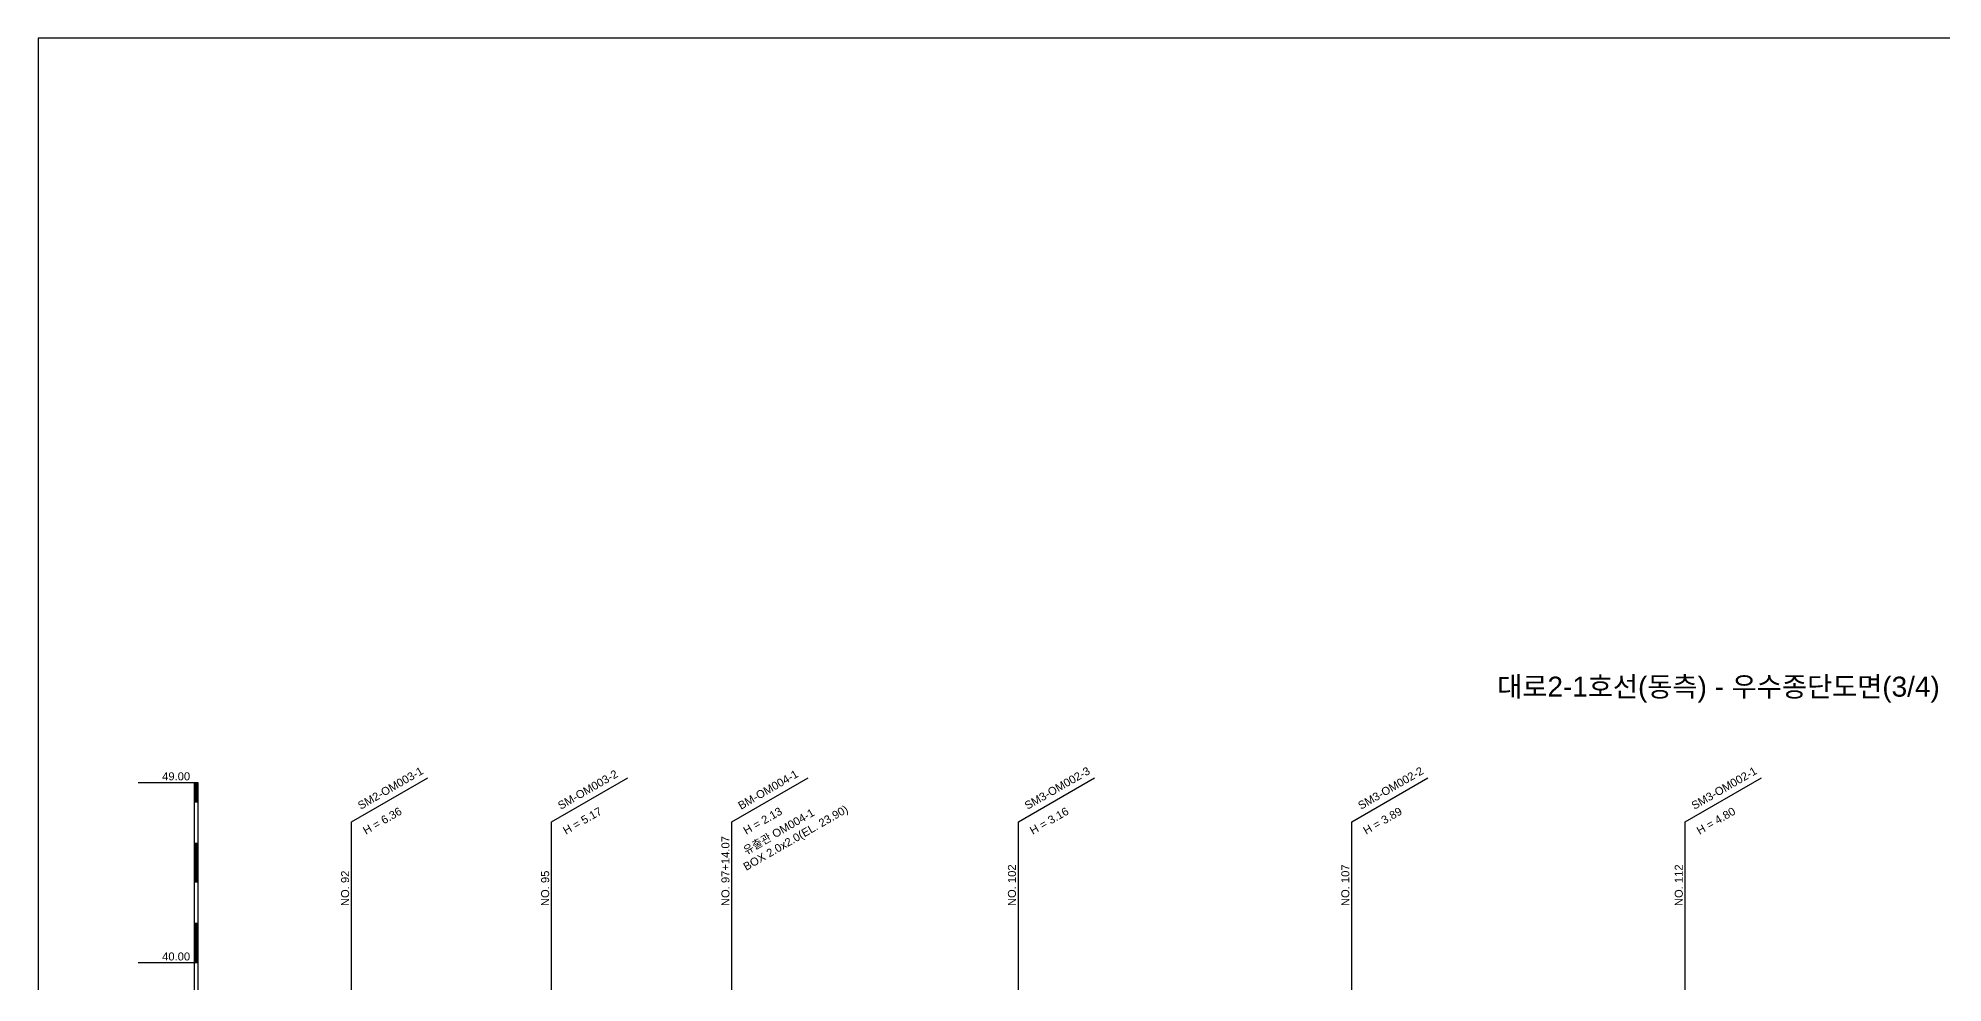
# Model space of a CAD drawing. Header units: millimetres. Extents: x -7351 to 135086, y 1419 to 5643.
# Drawn here: x 77290.4 to 77766.4, y 1777 to 2013 of the extents above; entities that cross this region are included whole.
import ezdxf
from ezdxf.enums import TextEntityAlignment as Align

# ---------------------------------------------------------------- set-up
doc = ezdxf.new("R2010")
doc.units = ezdxf.units.MM
for name, color, linetype in [('KZ_종단_깃발', 7, 'Continuous'), ('KZ_종단_노선명', 7, 'Continuous'), ('KZ_종단_도각', 7, 'Continuous'), ('KZ_종단_폴대', 7, 'Continuous')]:
    doc.layers.add(name, color=color, linetype=linetype)
doc.styles.get("Standard").update_dxf_attribs({"font": 'arial.ttf'})

msp = doc.modelspace()

# ---------------------------------------------------------------- linework, layer by layer
at = {"layer": 'KZ_종단_깃발'}
for p, q in [((77368.69, 1817.23), (77387.75, 1828.23)), ((77418.69, 1817.23), (77437.75, 1828.23)), ((77463.75, 1817.23), (77482.8, 1828.23)), ((77535.36, 1817.23), (77554.41, 1828.23)), ((77618.69, 1817.23), (77637.75, 1828.23)), ((77702.03, 1817.23), (77721.08, 1828.23)), ((77368.69, 1587.04), (77368.69, 1817.23)), ((77418.69, 1587.04), (77418.69, 1817.23)), ((77463.75, 1587.04), (77463.75, 1817.23)), ((77535.36, 1587.04), (77535.36, 1817.23)), ((77618.69, 1587.04), (77618.69, 1817.23)), ((77702.03, 1587.04), (77702.03, 1817.23))]:
    msp.add_line(p, q, dxfattribs=at)
at = {"layer": 'KZ_종단_도각'}
msp.add_lwpolyline([(77290.36, 1419.04), (78131.36, 1419.04), (78131.36, 2013.04), (77290.36, 2013.04)], close=True, dxfattribs=at)
at = {"layer": 'KZ_종단_폴대'}
for p, q in [((77330.36, 1827.04), (77315.36, 1827.04)), ((77330.36, 1782.04), (77315.36, 1782.04))]:
    msp.add_line(p, q, dxfattribs=at)
for points in [[(77329.86, 1822.04, 1, 1, 0), (77329.86, 1827.04, 1, 1, 0)], [(77329.86, 1802.04, 1, 1, 0), (77329.86, 1812.04, 1, 1, 0)], [(77329.86, 1782.04, 1, 1, 0), (77329.86, 1792.04, 1, 1, 0)]]:
    msp.add_lwpolyline(points, format="xyseb", dxfattribs=at)
msp.add_lwpolyline([(77330.36, 1587.04), (77330.36, 1827.04), (77329.36, 1827.04), (77329.36, 1587.04), (77330.36, 1587.04)], dxfattribs=at)

# ---------------------------------------------------------------- texts
at = {"layer": 'KZ_종단_깃발'}
for s, rotation, p in [('SM2-OM003-1', 30, (77371.29, 1819.73)), ('SM-OM003-2', 30, (77421.29, 1819.73)), ('BM-OM004-1', 30, (77466.35, 1819.73)), ('SM3-OM002-3', 30, (77537.96, 1819.73)), ('SM3-OM002-2', 30, (77621.29, 1819.73)), ('SM3-OM002-1', 30, (77704.62, 1819.73)), ('NO. 97+14.07', 90, (77463.75, 1796.23)), ('NO. 92', 90, (77368.69, 1796.23)), ('NO. 95', 90, (77418.69, 1796.23)), ('NO. 102', 90, (77535.36, 1796.23)), ('NO. 107', 90, (77618.69, 1796.23)), ('NO. 112', 90, (77702.03, 1796.23))]:
    msp.add_text(s, height=2, rotation=rotation, dxfattribs=at).set_placement(p, align=Align.BOTTOM_LEFT)
for s, p in [('H = 6.36', (77371.29, 1815.73)), ('H = 5.17', (77421.29, 1815.73)), ('BOX 2.0x2.0(EL. 23.90)', (77466.35, 1806.73)), ('H = 2.13', (77466.35, 1815.73)), ('유출관 OM004-1', (77466.35, 1810.73)), ('H = 3.16', (77537.96, 1815.73)), ('H = 3.89', (77621.29, 1815.73)), ('H = 4.80', (77704.62, 1815.73))]:
    msp.add_text(s, height=2, rotation=30, dxfattribs=at).set_placement(p, align=Align.TOP_LEFT)
at = {"layer": 'KZ_종단_노선명'}
msp.add_text('대로2-1호선(동측) - 우수종단도면(3/4)', height=5, dxfattribs=at).set_placement((77710.36, 1847.04), align=Align.BOTTOM_CENTER)
at = {"layer": 'KZ_종단_폴대'}
for s, p in [('49.00', (77328.36, 1827.04)), ('40.00', (77328.36, 1782.04))]:
    msp.add_text(s, height=2, dxfattribs=at).set_placement(p, align=Align.BOTTOM_RIGHT)

doc.saveas('drawing.dxf')
